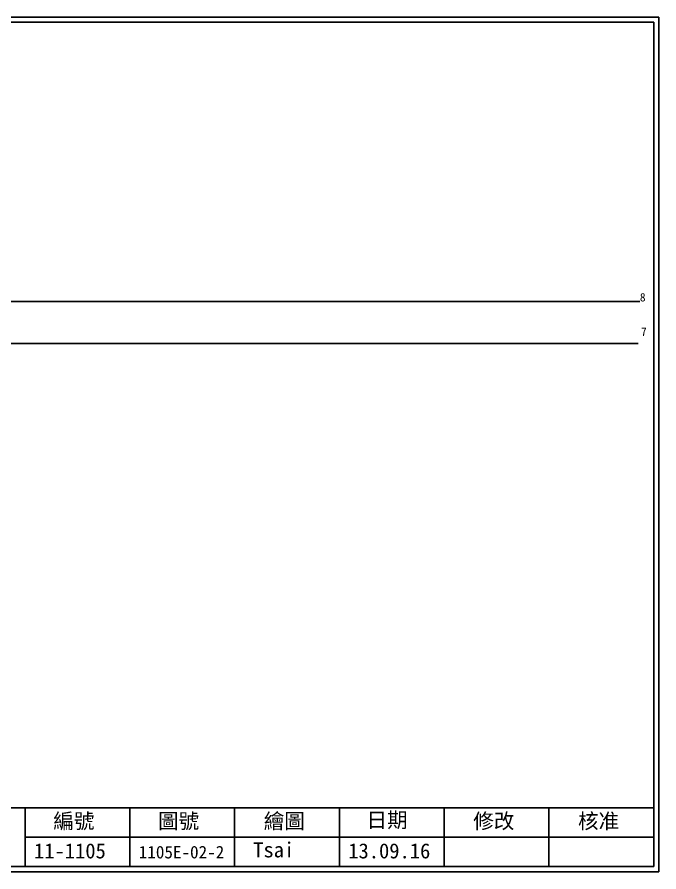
# Model space of a CAD drawing. Extents: x 10 to 297, y 3 to 207.
# Drawn here: x 143.8 to 297, y 3 to 207 of the extents above; entities that cross this region are included whole.
import ezdxf

# ---------------------------------------------------------------- set-up
doc = ezdxf.new("R2010")
doc.units = 0
doc.layers.get('0').update_dxf_attribs({"linetype": 'CONTINUOUS'})
doc.layers.add('圖框層', color=7, linetype='CONTINUOUS')
doc.styles.add('STSL', font='kaiu.ttf')

msp = doc.modelspace()

# ---------------------------------------------------------------- linework, layer by layer
for p, q in [((27.51, 139.12), (292.46, 139.12)), ((27.51, 129.12), (292.09, 129.12))]:
    msp.add_line(p, q)
at = {"layer": '圖框層', "color": 7}
for p, q in [((297, 206.97), (10, 206.97)), ((297, 3), (297, 206.97)), ((295.75, 205.72), (11.25, 205.72)), ((295.75, 4.25), (295.75, 205.72)), ((11.25, 18.25), (295.75, 18.25)), ((145.75, 4.25), (145.75, 18.25)), ((170.75, 4.25), (170.75, 18.25)), ((195.75, 4.25), (195.75, 18.25)), ((220.75, 4.25), (220.75, 18.25)), ((245.75, 4.25), (245.75, 18.25)), ((270.75, 4.25), (270.75, 18.25)), ((145.75, 11.25), (295.75, 11.25)), ((11.25, 4.25), (295.75, 4.25)), ((10, 3), (297, 3))]:
    msp.add_line(p, q, dxfattribs=at)

# ---------------------------------------------------------------- texts
at = {"layer": '圖框層', "color": 4, "style": 'STSL'}
for s, height, p in [('8', 2, (292.46, 139.12)), ('7', 2, (292.73, 130.9)), ('編號', 3.6, (152.47, 13.34)), ('圖號', 3.6, (177.47, 13.34)), ('繪圖', 3.6, (202.69, 13.34)), ('日期', 3.6, (227.22, 13.59)), ('修改', 3.6, (252.69, 13.34)), ('核准', 3.6, (277.69, 13.34)), ('Tsai', 3.6, (200.18, 6.47)), ('11-1105', 3.6, (147.86, 6.22)), ('1105E-02-2', 3, (172.86, 6.22)), ('13.09.16', 3.6, (222.86, 6.22))]:
    msp.add_text(s, height=height, dxfattribs=at).set_placement(p)

doc.saveas('drawing.dxf')
